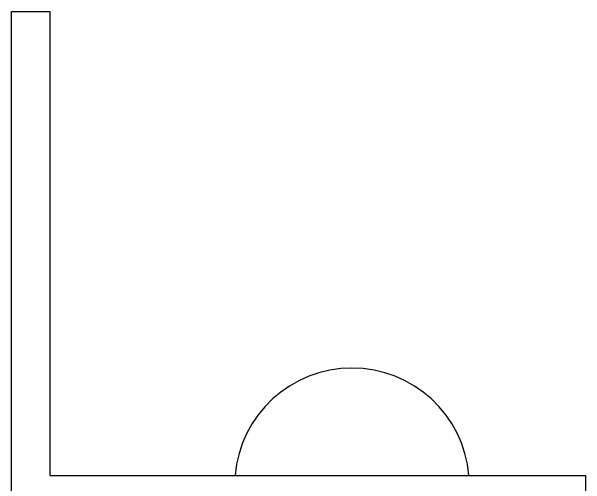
# Model space of a CAD drawing. Extents: x 35 to 221, y -13 to 45.
# Drawn here: x 109.745 to 111.252, y 36.262 to 37.505 of the extents above; entities that cross this region are included whole.
import ezdxf

# ---------------------------------------------------------------- set-up
doc = ezdxf.new("R2010")
doc.units = 0
doc.header["$LTSCALE"] = 0.5
doc.header["$MEASUREMENT"] = 0
doc.layers.add('PECA', color=3, linetype='CONTINUOUS')

msp = doc.modelspace()

# ---------------------------------------------------------------- linework, layer by layer
at = {"layer": 'PECA'}
for p, q in [((109.74475, 36.1842916), (109.74475, 37.5051955)), ((109.74475, 37.5051955), (109.84675, 37.5051955)), ((109.84675, 36.2862916), (109.84675, 37.5051955)), ((109.84675, 36.2862916), (111.2518797, 36.2862916)), ((111.2518797, 36.2862916), (111.2518797, 36.1842916))]:
    msp.add_line(p, q, dxfattribs=at)
msp.add_arc((110.6387476, 36.2604348), 0.3079833, 4.8159547, 175.1840453, dxfattribs=at)

doc.saveas('drawing.dxf')
